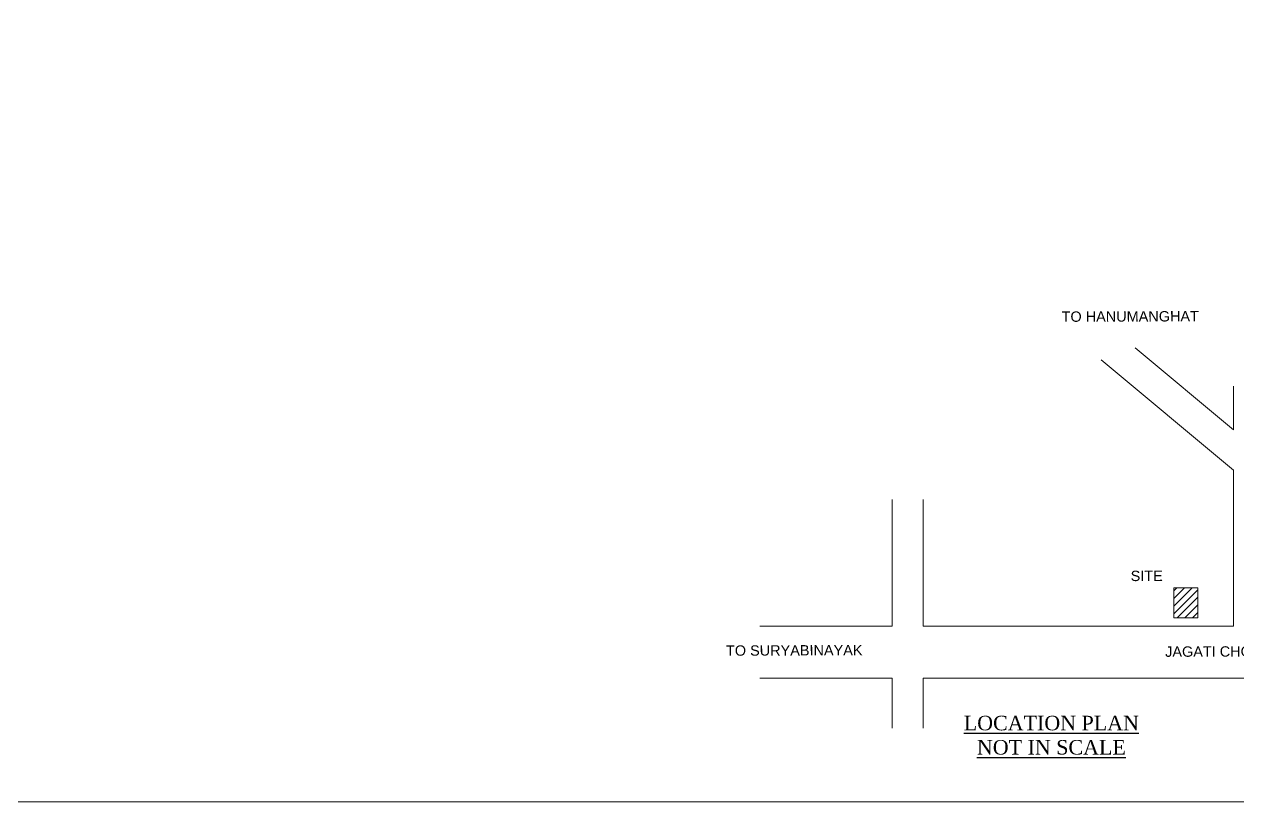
# Model space of a CAD drawing. Header units: inches. Extents: x 4069 to 291496, y -47643 to 12535.
# Drawn here: x 107269 to 108676, y -28023 to -27121 of the extents above; entities that cross this region are included whole.
import ezdxf

# ---------------------------------------------------------------- set-up
doc = ezdxf.new("R2010")
doc.units = ezdxf.units.IN
doc.header["$LTSCALE"] = 5
doc.header["$MEASUREMENT"] = 0
doc.layers.add('A-WALL', color=7, linetype='Continuous', lineweight=9)
doc.layers.add('ele1', color=21, linetype='Continuous', lineweight=20)
for name, color, linetype in [('column', 4, 'Continuous'), ('TEXT', 6, 'Continuous'), ('WALL', 7, 'Continuous')]:
    doc.layers.add(name, color=color, linetype=linetype)
doc.styles.add('DIMTEXT', font='arial.ttf', dxfattribs={"height": 8})
doc.styles.add('ordinary', font='times.ttf')

msp = doc.modelspace()

# ---------------------------------------------------------------- hatches: boundary and pattern name
at = {"layer": 'WALL', "linetype": 'ByBlock', "ltscale": 5, "true_color": 0xf8991e}
h = msp.add_hatch(dxfattribs=at)
h.set_pattern_fill('ANSI31', color=30, scale=50)
h.set_pattern_definition([(45, (95970.567, -23783.8396), (-4.4194174, 4.4194174), [])])
h.paths.add_polyline_path([(108602.18736, -27809.48901), (108630.02764, -27809.48901), (108630.02764, -27774.55604), (108602.18736, -27774.55604)])

# ---------------------------------------------------------------- linework, layer by layer
at = {"layer": 'A-WALL', "ltscale": 5}
for p, q in [((108671.36714, -27591.15429), (108557.16262, -27496.19063)), ((108671.36714, -27637.97408), (108517.71333, -27510.20744)), ((108671.36714, -27591.15429), (108671.36714, -27540.65855)), ((108671.36714, -27819.21165), (108671.36714, -27637.97408)), ((108275.30154, -27819.21165), (108275.30154, -27672.20851)), ((108311.30154, -27819.21165), (108311.30154, -27672.20851)), ((108275.30154, -27819.21165), (108122.00455, -27819.21165)), ((108311.30154, -27819.21165), (108671.36714, -27819.21165)), ((108122.00455, -27879.21165), (108275.30154, -27879.21165)), ((108275.30154, -27937.42808), (108275.30154, -27879.21165)), ((108311.30154, -27879.21165), (109001.39674, -27879.21165)), ((108311.30154, -27937.42808), (108311.30154, -27879.21165))]:
    msp.add_line(p, q, dxfattribs=at)
msp.add_lwpolyline([(108602.18736, -27774.55604), (108630.02764, -27774.55604), (108630.02764, -27809.48901), (108602.18736, -27809.48901)], close=True, dxfattribs=at)
at = {"layer": 'ele1'}
msp.add_lwpolyline([(107083.11723, -25867.41595), (110168.08168, -25867.41595), (110168.08168, -28022.74893), (107083.11723, -28022.74893)], close=True, dxfattribs=at)
msp.add_lwpolyline([(107083.11723, -25867.41595), (110168.08168, -25867.41595), (110168.08168, -28022.74893), (107083.11723, -28022.74893)], close=True, dxfattribs=at)

# ---------------------------------------------------------------- texts
at = {"layer": 'column', "color": 0, "char_height": 12, "width": 216.2724828, "attachment_point": 2, "rotation": 0.20565602, "style": 'DIMTEXT'}
for s, insert in [('TO HANUMANGHAT', (108551.53695, -27453.68993)), ('SITE', (108570.63116, -27754.68382)), ('TO SURYABINAYAK', (108161.78952, -27841.11321)), ('JAGATI CHOWK', (108655.81925, -27842.41197))]:
    msp.add_mtext(s, dxfattribs=dict(at, insert=insert))
at = {"layer": 'TEXT', "insert": (108460.05484, -27968.25538), "char_height": 16.875, "attachment_point": 8, "rotation": 359.99961192, "style": 'ordinary'}
msp.add_mtext_dynamic_manual_height_columns('{\\LLOCATION PLAN\\PNOT IN SCALE}', width=232.0869559, gutter_width=1720.71691, heights=[0], dxfattribs=at)

doc.saveas('drawing.dxf')
